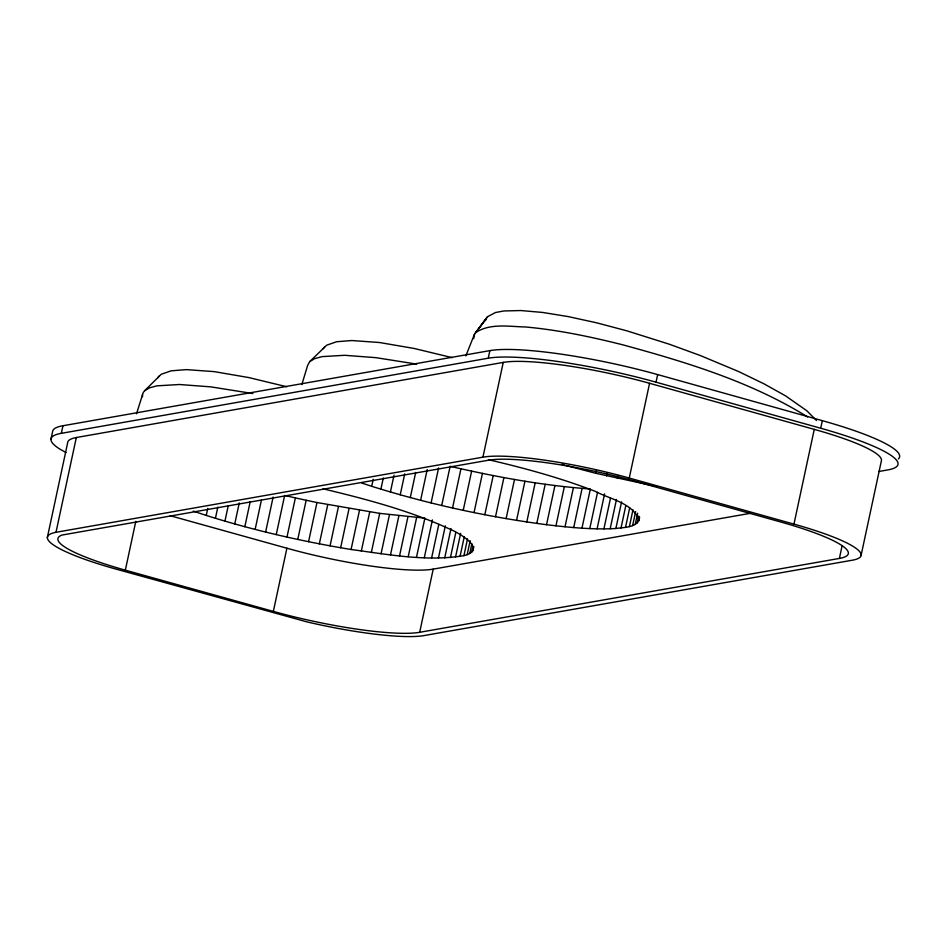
<?xml version="1.0" encoding="UTF-8"?>
<svg xmlns="http://www.w3.org/2000/svg" width="947" height="947" viewBox="0 0 947 947"><rect width="100%" height="100%" fill="white"/><g stroke="black" fill="none" stroke-linecap="round" stroke-linejoin="round"><path stroke-width="1.42" d="M473.725 338.612L474.435 334.315L487.551 316.7L495.494 312.51L503.922 310.959L520.909 310.545L542.572 312.439L568.153 316.582L596.728 322.832L627.293 330.953L669.257 344.199L700.2 355.48L738.672 371.579L764.111 383.89L785.608 395.905L806.844 410.761L816.48 420.504M50.972 439.23L52.594 431.643A130.544 20.645 12.1 0 1 62.952 425.748L489.883 350.627A130.556 20.645 12.1 0 1 657.656 374.586L822.327 420.657A130.556 20.645 12.1 0 1 898.336 458.94M66.053 452.548L60.063 449.221A130.544 20.645 12.1 0 1 61.33 433.335L62.952 425.748M47.35 537.505L67.663 442.734A115.155 18.218 12.1 0 1 76.316 437.526L503.248 362.405A113.782 17.993 12.1 0 1 649.571 383.298L814.266 429.37A112.527 17.792 12.1 0 1 881.444 460.526L861.119 555.285M56.003 532.297L482.934 457.164A113.782 17.993 12.1 0 1 629.258 478.057L793.953 524.129A112.527 17.792 12.1 0 1 851.684 560.316L424.753 635.449A112.077 17.721 12.1 0 1 307.029 621.907L114.398 568.662A115.155 18.218 12.1 0 1 56.003 532.297L76.316 437.526M842.167 545.519L839.397 558.434L419.675 632.3A113.782 17.993 12.1 0 1 273.352 611.395L125.335 570.165L135.8 521.347M322.986 488.794C365.779 499.057 408.725 510.291 448.842 528.675C457.875 532.202 488.569 549.473 463.923 555.652C426.458 561.855 388.282 554.469 351.077 549.497C302.117 541.412 253.595 530.367 206.257 515.428L207.76 508.432M215.431 518.293L217.834 507.107M224.936 521.134L228.239 505.745M234.761 523.94L239.26 502.964M244.835 526.71L250.233 501.519M255.134 529.409L261.431 500.028M265.622 532.036L273.127 497.068M276.252 534.593L284.656 495.423M286.988 537.067L295.381 497.897L285.994 495.731M273.352 611.395L286.894 548.218A113.782 17.993 12.1 0 0 433.217 569.123L751.279 513.144M297.772 539.435L306.165 500.265L295.381 497.897M308.568 541.696L316.973 502.526L379.723 513.369L424.895 518.116L416.491 557.274M319.34 543.838L327.745 504.668M330.053 545.863L338.446 506.692M340.648 547.745L349.041 508.575M351.077 549.497L359.481 510.326M639.604 517.121C638.444 528.059 623.955 527.171 615.881 528.497C592.715 529.823 569.514 527.432 546.537 524.709C487.326 516.908 428.719 504.159 371.721 486.308L373.225 479.324M361.328 551.095L369.721 511.925M380.895 489.185L383.298 477.986M371.331 552.539L379.723 513.369M390.413 492.026L394.011 475.228M381.061 553.817L389.466 514.647M400.226 494.831L404.724 473.843M390.484 554.942L398.876 515.772M410.3 497.589L415.697 472.411M399.551 555.901L407.944 516.731M408.228 556.67L416.633 517.512M420.61 500.288L427.204 469.511M431.098 502.928L438.591 467.948M424.303 557.712L432.4 519.939M441.716 505.485L450.121 466.315C495.826 476.862 542.146 485.444 588.987 488.889M431.619 557.949L438.816 524.378M419.675 632.3L433.217 569.123M438.437 558.02L445.327 525.845M452.548 507.971L460.94 468.801M444.711 557.901L451.009 528.521M61.33 433.335L488.261 358.203L489.883 350.627M450.417 557.605L455.815 532.427M463.237 510.315L471.63 471.144M455.531 557.132L460.633 533.35M460.041 556.481L464.243 536.89M482.934 457.164L503.248 362.405M463.923 555.652L467.522 538.867M474.045 512.576L482.437 473.405M467.179 554.658L470.174 540.666M469.771 553.486L471.866 543.696M471.701 552.16L472.896 546.561M472.955 550.669L473.855 546.478M484.817 514.718L493.209 475.548M495.518 516.742L503.911 477.572M506.112 518.625L514.505 479.454M516.553 520.377L524.946 481.206M526.792 521.975L535.185 482.804M536.795 523.419L545.2 484.248M546.537 524.709L554.93 485.539M555.948 525.822L564.353 486.651M565.016 526.781L573.42 487.61M573.704 527.562L582.097 488.392M581.967 528.166L590.36 488.995M656.756 486.509L595.805 473.299L596.409 470.493M589.768 528.592L597.569 492.215M606.542 475.879L607.134 473.086M597.095 528.84L604.588 493.861M603.902 528.9L610.507 498.122M617.361 478.377L617.965 475.572M610.176 528.793L616.473 499.412M615.881 528.497L621.575 501.91M629.258 478.057L649.571 383.298M621.007 528.012L625.801 505.639M488.261 358.203A130.556 20.645 12.1 0 1 656.022 382.174L657.656 374.586M625.517 527.361L629.708 507.781M629.4 526.532L632.998 509.746M632.643 525.538L635.65 511.546M635.236 524.366L637.639 513.179M637.165 523.04L638.669 516.044M638.42 521.548L639.32 517.358M793.953 524.129L814.266 429.37M878.923 471.476L887.67 469.937A130.556 20.645 12.1 0 0 820.706 428.233L822.327 420.657M301.809 384.624L307.657 365.364L309.716 361.6L326.703 345.182L336.587 341.737L351.846 340.541L379.605 342.53L414.194 348.472L452.193 357.658M136.498 413.792L143.198 392.591L144.571 390.803L161.239 374.278L171.123 370.822L186.381 369.626L214.14 371.615L248.73 377.557L286.728 386.743M485.491 320.678L486.19 318.583L474.435 334.315L465.865 355.871M157.829 377.77L159.214 375.912M323.282 348.685L324.679 346.815M487.551 316.7L475.832 332.48C490.25 322.998 509.107 326.644 525.407 326.964C558.292 329.923 590.691 336.777 622.664 344.791C686.457 362.204 751.125 381.759 807.625 416.964M309.716 361.6L314.546 358.676L322.063 356.628L344.613 355.291L375.983 357.67L416.763 364.122M144.571 390.803L149.413 387.879L156.918 385.843L179.468 384.506L210.826 386.873L252.873 393.561M306.165 500.265L316.973 502.526M488.463 459.686C524.555 468.126 560.446 477.892 595.059 491.256C609.714 499.093 632.56 502.904 639.012 519.915M595.805 473.299L565.904 465.462M170.188 515.713L286.894 548.218M656.022 382.174L820.706 428.233M561.796 464.302L564.625 465.107M371.721 486.308L361.683 482.994M206.257 515.428L193.271 511.108M142.5 394.568L142.512 396.734M125.335 570.165A113.782 17.993 12.1 0 1 62.052 535.043L488.344 460.23A113.782 17.993 12.1 0 1 634.668 481.135L780.541 521.939A114.031 18.04 12.1 0 1 839.397 558.434"/></g></svg>
